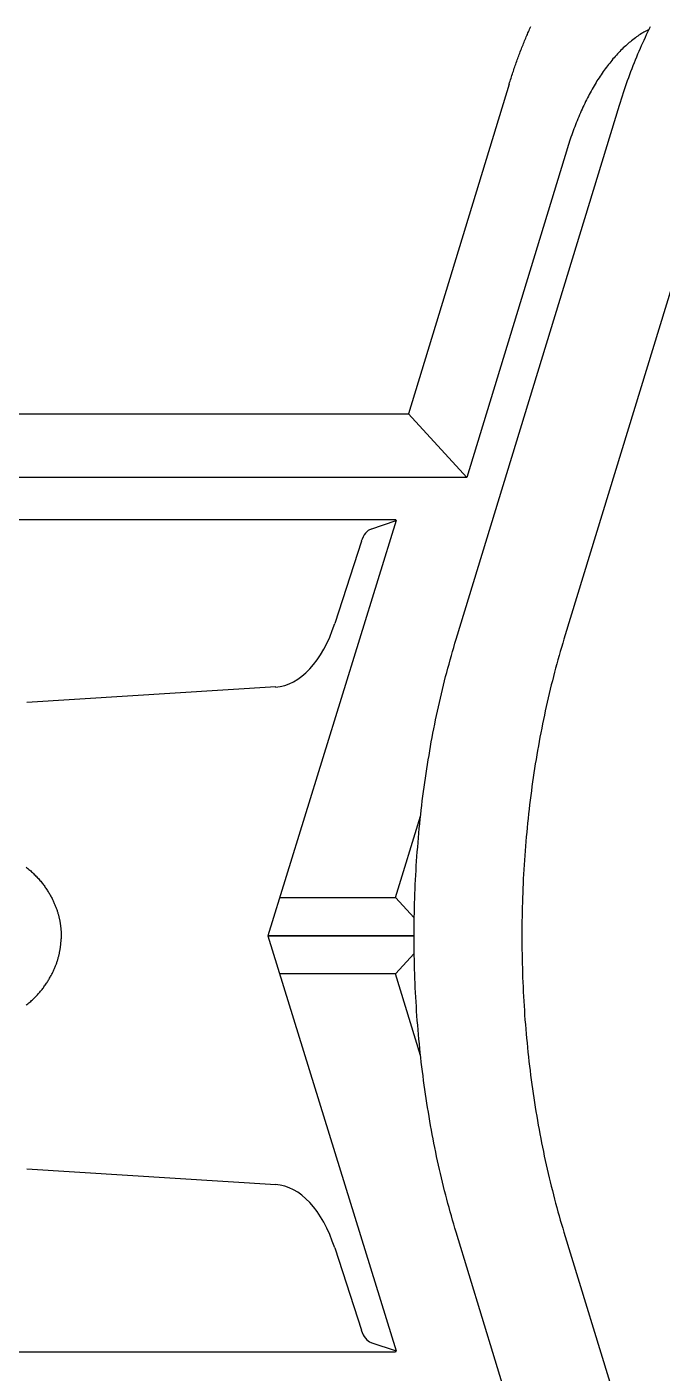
# Model space of a CAD drawing. Extents: x 1551 to 113148, y -1700 to 77018.
# Drawn here: x 14392.2 to 14467.2, y 22284.2 to 22443 of the extents above; entities that cross this region are included whole.
import ezdxf

# ---------------------------------------------------------------- set-up
doc = ezdxf.new("R2010")
doc.units = 0
doc.header["$LTSCALE"] = 500
doc.header["$MEASUREMENT"] = 0
doc.linetypes.add('CENTER', pattern=[3, 2.5, -0.25, 0, -0.25])
doc.layers.get('0').update_dxf_attribs({"linetype": 'CONTINUOUS'})

# ---------------------------------------------------------------- blocks, each defined once
blk = doc.blocks.new('platform_top')
at = {"linetype": 'Continuous'}
for p, q in [((-10362.59, 3591.67), (-10381.87, 3654.69)), ((-10369.15, 3654.69), (-10349.87, 3591.67)), ((-10342.78, 3605.66), (-10342.72, 3605.81)), ((-10327.62, 3556.68), (-10342.78, 3605.66)), ((-10339.81, 3604.68), (-10342.78, 3605.66)), ((-10342.72, 3605.81), (-10250.93, 3605.81)), ((-10335.53, 3593.52), (-10338.67, 3603.23)), ((-10299.19, 3584.2), (-10328.56, 3586.03)), ((-10345.66, 3570.8), (-10342.72, 3561.18)), ((-10342.72, 3561.18), (-10344.92, 3558.78)), ((-10342.72, 3561.18), (-10329.02, 3561.18)), ((-10327.62, 3556.68), (-10344.9, 3556.68)), ((-10344.9, 3556.68), (-10327.62, 3556.68)), ((-10342.78, 3507.69), (-10327.62, 3556.68)), ((-10342.72, 3552.18), (-10344.92, 3554.57)), ((-10342.72, 3552.18), (-10345.66, 3542.55)), ((-10329.02, 3552.18), (-10342.72, 3552.18)), ((-10328.56, 3527.32), (-10299.19, 3529.16)), ((-10381.87, 3458.66), (-10362.59, 3521.68)), ((-10349.87, 3521.68), (-10369.15, 3458.66)), ((-10338.67, 3510.13), (-10335.53, 3519.83)), ((-10339.81, 3508.68), (-10342.78, 3507.69)), ((-10342.78, 3507.69), (-10342.72, 3507.54)), ((-10250.93, 3507.54), (-10342.72, 3507.54)), ((-10363.01, 3463.68), (-10351.11, 3502.6)), ((-10351.11, 3502.6), (-10344.22, 3495.1)), ((-10351.11, 3502.6), (-10257.82, 3502.6)), ((-10356.13, 3456.18), (-10344.22, 3495.1)), ((-10250.94, 3495.1), (-10344.22, 3495.1))]:
    blk.add_line(p, q, dxfattribs=at)
for points in [[(-10362.59, 3521.68), (-10362.44, 3522.16), (-10362.3, 3522.64), (-10362.16, 3523.13), (-10362.02, 3523.62), (-10361.88, 3524.1), (-10361.75, 3524.59), (-10361.61, 3525.09), (-10361.48, 3525.58), (-10361.35, 3526.08), (-10361.22, 3526.58), (-10361.1, 3527.08), (-10360.98, 3527.58), (-10360.85, 3528.09), (-10360.74, 3528.59), (-10360.62, 3529.1), (-10360.5, 3529.61), (-10360.39, 3530.13), (-10360.28, 3530.64), (-10360.17, 3531.15), (-10360.07, 3531.67), (-10359.96, 3532.19), (-10359.86, 3532.71), (-10359.76, 3533.23), (-10359.67, 3533.75), (-10359.57, 3534.28), (-10359.48, 3534.8), (-10359.39, 3535.33), (-10359.3, 3535.86), (-10359.21, 3536.39), (-10359.13, 3536.92), (-10359.05, 3537.45), (-10358.97, 3537.99), (-10358.89, 3538.52), (-10358.81, 3539.06), (-10358.74, 3539.59), (-10358.67, 3540.13), (-10358.6, 3540.67), (-10358.54, 3541.21), (-10358.47, 3541.75), (-10358.41, 3542.3), (-10358.35, 3542.84), (-10358.3, 3543.38), (-10358.24, 3543.93), (-10358.19, 3544.47), (-10358.14, 3545.02), (-10358.09, 3545.57), (-10358.04, 3546.12), (-10358, 3546.67), (-10357.96, 3547.22), (-10357.92, 3547.77), (-10357.89, 3548.32), (-10357.85, 3548.87), (-10357.82, 3549.42), (-10357.79, 3549.97), (-10357.76, 3550.52), (-10357.74, 3551.08), (-10357.72, 3551.63), (-10357.7, 3552.18), (-10357.68, 3552.74), (-10357.66, 3553.29), (-10357.65, 3553.85), (-10357.64, 3554.4), (-10357.63, 3554.96), (-10357.63, 3555.51), (-10357.62, 3556.07), (-10357.62, 3556.62), (-10357.62, 3557.18), (-10357.62, 3557.73), (-10357.63, 3558.29), (-10357.64, 3558.84), (-10357.65, 3559.4), (-10357.66, 3559.95), (-10357.68, 3560.51), (-10357.69, 3561.06), (-10357.71, 3561.62), (-10357.73, 3562.17), (-10357.76, 3562.72), (-10357.79, 3563.28), (-10357.81, 3563.83), (-10357.85, 3564.38), (-10357.88, 3564.93), (-10357.92, 3565.49), (-10357.95, 3566.04), (-10357.99, 3566.59), (-10358.04, 3567.14), (-10358.08, 3567.69), (-10358.13, 3568.23), (-10358.18, 3568.78), (-10358.23, 3569.33), (-10358.29, 3569.88), (-10358.34, 3570.42), (-10358.4, 3570.97), (-10358.46, 3571.51), (-10358.53, 3572.05), (-10358.59, 3572.59), (-10358.66, 3573.14), (-10358.73, 3573.68), (-10358.8, 3574.21), (-10358.88, 3574.75), (-10358.96, 3575.29), (-10359.04, 3575.82), (-10359.12, 3576.36), (-10359.2, 3576.89), (-10359.29, 3577.42), (-10359.38, 3577.95), (-10359.47, 3578.48), (-10359.56, 3579.01), (-10359.65, 3579.54), (-10359.75, 3580.06), (-10359.85, 3580.59), (-10359.95, 3581.11), (-10360.06, 3581.63), (-10360.16, 3582.15), (-10360.27, 3582.67), (-10360.38, 3583.18), (-10360.5, 3583.7), (-10360.61, 3584.21), (-10360.73, 3584.72), (-10360.85, 3585.23), (-10360.97, 3585.73), (-10361.09, 3586.24), (-10361.22, 3586.74), (-10361.35, 3587.25), (-10361.47, 3587.75), (-10361.61, 3588.24), (-10361.74, 3588.74), (-10361.88, 3589.24), (-10362.02, 3589.73), (-10362.16, 3590.22), (-10362.3, 3590.71), (-10362.44, 3591.19), (-10362.59, 3591.67)], [(-10349.87, 3591.67), (-10349.72, 3591.19), (-10349.58, 3590.71), (-10349.44, 3590.22), (-10349.3, 3589.73), (-10349.16, 3589.25), (-10349.02, 3588.76), (-10348.89, 3588.26), (-10348.76, 3587.77), (-10348.63, 3587.27), (-10348.5, 3586.77), (-10348.38, 3586.27), (-10348.25, 3585.77), (-10348.13, 3585.26), (-10348.01, 3584.75), (-10347.9, 3584.25), (-10347.78, 3583.74), (-10347.67, 3583.22), (-10347.56, 3582.71), (-10347.45, 3582.2), (-10347.35, 3581.68), (-10347.24, 3581.16), (-10347.14, 3580.64), (-10347.04, 3580.12), (-10346.94, 3579.6), (-10346.85, 3579.07), (-10346.76, 3578.55), (-10346.67, 3578.02), (-10346.58, 3577.49), (-10346.49, 3576.96), (-10346.41, 3576.43), (-10346.33, 3575.9), (-10346.25, 3575.36), (-10346.17, 3574.83), (-10346.09, 3574.29), (-10346.02, 3573.76), (-10345.95, 3573.22), (-10345.88, 3572.68), (-10345.82, 3572.14), (-10345.75, 3571.6), (-10345.69, 3571.05), (-10345.63, 3570.51), (-10345.57, 3569.97), (-10345.52, 3569.42), (-10345.47, 3568.88), (-10345.42, 3568.33), (-10345.37, 3567.78), (-10345.32, 3567.23), (-10345.28, 3566.68), (-10345.24, 3566.13), (-10345.2, 3565.58), (-10345.17, 3565.03), (-10345.13, 3564.48), (-10345.1, 3563.93), (-10345.07, 3563.38), (-10345.04, 3562.83), (-10345.02, 3562.27), (-10345, 3561.72), (-10344.98, 3561.17), (-10344.96, 3560.61), (-10344.94, 3560.06), (-10344.93, 3559.5), (-10344.92, 3558.95), (-10344.91, 3558.39), (-10344.9, 3557.84), (-10344.9, 3557.28), (-10344.9, 3556.73), (-10344.9, 3556.17), (-10344.9, 3555.62), (-10344.91, 3555.06), (-10344.92, 3554.51), (-10344.93, 3553.95), (-10344.94, 3553.4), (-10344.96, 3552.84), (-10344.97, 3552.29), (-10344.99, 3551.73), (-10345.01, 3551.18), (-10345.04, 3550.63), (-10345.07, 3550.07), (-10345.09, 3549.52), (-10345.13, 3548.97), (-10345.16, 3548.42), (-10345.19, 3547.86), (-10345.23, 3547.31), (-10345.27, 3546.76), (-10345.32, 3546.21), (-10345.36, 3545.66), (-10345.41, 3545.12), (-10345.46, 3544.57), (-10345.51, 3544.02), (-10345.57, 3543.47), (-10345.62, 3542.93), (-10345.68, 3542.38), (-10345.74, 3541.84), (-10345.81, 3541.3), (-10345.87, 3540.76), (-10345.94, 3540.21), (-10346.01, 3539.67), (-10346.08, 3539.14), (-10346.16, 3538.6), (-10346.24, 3538.06), (-10346.31, 3537.53), (-10346.4, 3536.99), (-10346.48, 3536.46), (-10346.57, 3535.93), (-10346.66, 3535.4), (-10346.75, 3534.87), (-10346.84, 3534.34), (-10346.93, 3533.81), (-10347.03, 3533.29), (-10347.13, 3532.76), (-10347.23, 3532.24), (-10347.34, 3531.72), (-10347.44, 3531.2), (-10347.55, 3530.68), (-10347.66, 3530.17), (-10347.77, 3529.65), (-10347.89, 3529.14), (-10348.01, 3528.63), (-10348.13, 3528.12), (-10348.25, 3527.62), (-10348.37, 3527.11), (-10348.5, 3526.6), (-10348.62, 3526.1), (-10348.75, 3525.6), (-10348.89, 3525.11), (-10349.02, 3524.61), (-10349.16, 3524.11), (-10349.3, 3523.62), (-10349.44, 3523.13), (-10349.58, 3522.64), (-10349.72, 3522.16), (-10349.87, 3521.68)], [(-10299.19, 3564.8), (-10299.09, 3564.88)], [(-10299.19, 3564.8), (-10299.3, 3564.71), (-10299.41, 3564.61), (-10299.52, 3564.52), (-10299.63, 3564.42), (-10299.74, 3564.33), (-10299.85, 3564.23), (-10299.95, 3564.13), (-10300.06, 3564.03), (-10300.16, 3563.93), (-10300.25, 3563.83), (-10300.34, 3563.74), (-10300.44, 3563.63), (-10300.53, 3563.53), (-10300.62, 3563.43), (-10300.71, 3563.32), (-10300.8, 3563.22), (-10300.88, 3563.12), (-10300.97, 3563.01), (-10301.05, 3562.91), (-10301.13, 3562.81), (-10301.2, 3562.7), (-10301.28, 3562.6), (-10301.35, 3562.5), (-10301.42, 3562.39), (-10301.49, 3562.29), (-10301.56, 3562.19), (-10301.63, 3562.09), (-10301.69, 3561.99), (-10301.75, 3561.88), (-10301.81, 3561.78), (-10301.87, 3561.68), (-10301.93, 3561.58), (-10301.98, 3561.48), (-10302.04, 3561.38), (-10302.09, 3561.29), (-10302.14, 3561.19), (-10302.19, 3561.09), (-10302.24, 3560.99), (-10302.28, 3560.9), (-10302.33, 3560.8), (-10302.37, 3560.71), (-10302.41, 3560.61), (-10302.45, 3560.52), (-10302.49, 3560.42), (-10302.53, 3560.33), (-10302.57, 3560.24), (-10302.6, 3560.15), (-10302.64, 3560.06), (-10302.67, 3559.97), (-10302.7, 3559.88), (-10302.73, 3559.79), (-10302.76, 3559.7), (-10302.79, 3559.61), (-10302.82, 3559.52), (-10302.84, 3559.43), (-10302.87, 3559.34), (-10302.89, 3559.26), (-10302.92, 3559.17), (-10302.94, 3559.09), (-10302.96, 3559), (-10302.98, 3558.92), (-10303, 3558.83), (-10303.02, 3558.75), (-10303.04, 3558.66), (-10303.05, 3558.58), (-10303.07, 3558.5), (-10303.09, 3558.42), (-10303.1, 3558.33), (-10303.11, 3558.25), (-10303.13, 3558.17), (-10303.14, 3558.09), (-10303.15, 3558.01), (-10303.16, 3557.93), (-10303.17, 3557.85), (-10303.18, 3557.77), (-10303.19, 3557.69), (-10303.2, 3557.61), (-10303.2, 3557.53), (-10303.21, 3557.45), (-10303.22, 3557.37), (-10303.22, 3557.29), (-10303.23, 3557.21), (-10303.23, 3557.13), (-10303.23, 3557.05)], [(-10299.19, 3548.66), (-10299.3, 3548.75), (-10299.41, 3548.84), (-10299.53, 3548.94), (-10299.63, 3549.03), (-10299.74, 3549.13), (-10299.85, 3549.23), (-10299.95, 3549.33), (-10300.06, 3549.43), (-10300.16, 3549.53), (-10300.25, 3549.63), (-10300.35, 3549.73), (-10300.45, 3549.83), (-10300.54, 3549.93), (-10300.63, 3550.04), (-10300.72, 3550.14), (-10300.81, 3550.24), (-10300.89, 3550.35), (-10300.97, 3550.45), (-10301.05, 3550.55), (-10301.13, 3550.66), (-10301.21, 3550.76), (-10301.29, 3550.86), (-10301.36, 3550.97), (-10301.43, 3551.07), (-10301.5, 3551.17), (-10301.57, 3551.28), (-10301.63, 3551.38), (-10301.7, 3551.48), (-10301.76, 3551.58), (-10301.82, 3551.68), (-10301.88, 3551.78), (-10301.93, 3551.88), (-10301.99, 3551.98), (-10302.04, 3552.08), (-10302.1, 3552.18), (-10302.15, 3552.28), (-10302.19, 3552.38), (-10302.24, 3552.47), (-10302.29, 3552.57), (-10302.33, 3552.66), (-10302.38, 3552.76), (-10302.42, 3552.85), (-10302.46, 3552.95), (-10302.5, 3553.04), (-10302.53, 3553.14), (-10302.57, 3553.23), (-10302.61, 3553.32), (-10302.64, 3553.41), (-10302.67, 3553.5), (-10302.71, 3553.59), (-10302.74, 3553.68), (-10302.77, 3553.77), (-10302.79, 3553.86), (-10302.82, 3553.95), (-10302.85, 3554.04), (-10302.87, 3554.12), (-10302.9, 3554.21), (-10302.92, 3554.3), (-10302.94, 3554.38), (-10302.96, 3554.47), (-10302.98, 3554.55), (-10303, 3554.64), (-10303.02, 3554.72), (-10303.04, 3554.8), (-10303.06, 3554.89), (-10303.07, 3554.97), (-10303.09, 3555.05), (-10303.1, 3555.13), (-10303.12, 3555.22), (-10303.13, 3555.3), (-10303.14, 3555.38), (-10303.15, 3555.46), (-10303.16, 3555.54), (-10303.17, 3555.62), (-10303.18, 3555.7), (-10303.19, 3555.78), (-10303.2, 3555.86), (-10303.21, 3555.94), (-10303.21, 3556.02), (-10303.22, 3556.1), (-10303.22, 3556.18), (-10303.23, 3556.26), (-10303.23, 3556.34), (-10303.23, 3556.42), (-10303.24, 3556.5), (-10303.24, 3556.58), (-10303.24, 3556.66), (-10303.24, 3556.73), (-10303.24, 3556.81), (-10303.24, 3556.89), (-10303.24, 3556.97), (-10303.23, 3557.05)], [(-10299.09, 3548.58), (-10299.19, 3548.66)], [(-10372.64, 3449.71), (-10372.64, 3449.71), (-10372.49, 3449.79), (-10372.34, 3449.87), (-10372.19, 3449.95), (-10372.04, 3450.04), (-10371.89, 3450.13), (-10371.75, 3450.22), (-10371.6, 3450.32), (-10371.45, 3450.41), (-10371.31, 3450.51), (-10371.16, 3450.61), (-10371.02, 3450.72), (-10370.87, 3450.83), (-10370.73, 3450.94), (-10370.58, 3451.05), (-10370.44, 3451.17), (-10370.3, 3451.28), (-10370.16, 3451.4), (-10370.02, 3451.53), (-10369.88, 3451.65), (-10369.74, 3451.78), (-10369.6, 3451.91), (-10369.46, 3452.05), (-10369.32, 3452.18), (-10369.18, 3452.32), (-10369.05, 3452.47), (-10368.91, 3452.61), (-10368.78, 3452.76), (-10368.64, 3452.9), (-10368.51, 3453.06), (-10368.38, 3453.21), (-10368.25, 3453.37), (-10368.12, 3453.53), (-10367.99, 3453.69), (-10367.86, 3453.85), (-10367.73, 3454.02), (-10367.6, 3454.18), (-10367.47, 3454.36), (-10367.35, 3454.53), (-10367.22, 3454.7), (-10367.1, 3454.88), (-10366.98, 3455.06), (-10366.85, 3455.24), (-10366.73, 3455.43), (-10366.61, 3455.62), (-10366.49, 3455.8), (-10366.38, 3456), (-10366.26, 3456.19), (-10366.14, 3456.39), (-10366.03, 3456.58), (-10365.91, 3456.78), (-10365.8, 3456.99), (-10365.69, 3457.19), (-10365.58, 3457.4), (-10365.47, 3457.6), (-10365.36, 3457.81), (-10365.25, 3458.03), (-10365.14, 3458.24), (-10365.04, 3458.46), (-10364.93, 3458.68), (-10364.83, 3458.9), (-10364.73, 3459.12), (-10364.63, 3459.34), (-10364.53, 3459.57), (-10364.43, 3459.8), (-10364.33, 3460.03), (-10364.23, 3460.26), (-10364.14, 3460.49), (-10364.04, 3460.73), (-10363.95, 3460.96), (-10363.86, 3461.2), (-10363.77, 3461.44), (-10363.68, 3461.68), (-10363.59, 3461.93), (-10363.51, 3462.17), (-10363.42, 3462.42), (-10363.34, 3462.67), (-10363.25, 3462.92), (-10363.17, 3463.17), (-10363.09, 3463.42), (-10363.01, 3463.68)], [(-10369.15, 3458.66), (-10369.26, 3458.29), (-10369.38, 3457.92), (-10369.5, 3457.55), (-10369.62, 3457.18), (-10369.74, 3456.82), (-10369.86, 3456.46), (-10369.99, 3456.1), (-10370.11, 3455.74), (-10370.24, 3455.39), (-10370.37, 3455.03), (-10370.5, 3454.68), (-10370.64, 3454.33), (-10370.77, 3453.99), (-10370.91, 3453.64), (-10371.04, 3453.3), (-10371.18, 3452.96), (-10371.32, 3452.62), (-10371.46, 3452.29), (-10371.61, 3451.95), (-10371.75, 3451.62), (-10371.9, 3451.29), (-10372.05, 3450.97), (-10372.2, 3450.64), (-10372.35, 3450.32), (-10372.5, 3450), (-10372.66, 3449.68), (-10372.81, 3449.37)], [(-10356.13, 3456.18), (-10356.18, 3456), (-10356.24, 3455.83), (-10356.29, 3455.66), (-10356.34, 3455.49), (-10356.4, 3455.32), (-10356.45, 3455.15), (-10356.51, 3454.98), (-10356.56, 3454.81), (-10356.62, 3454.65), (-10356.68, 3454.48), (-10356.73, 3454.31), (-10356.79, 3454.15), (-10356.85, 3453.98), (-10356.91, 3453.81), (-10356.96, 3453.65), (-10357.02, 3453.48), (-10357.08, 3453.32), (-10357.14, 3453.16), (-10357.2, 3452.99), (-10357.26, 3452.83), (-10357.32, 3452.67), (-10357.38, 3452.51), (-10357.44, 3452.35), (-10357.51, 3452.18), (-10357.57, 3452.02), (-10357.63, 3451.87), (-10357.69, 3451.71), (-10357.76, 3451.55), (-10357.82, 3451.39), (-10357.88, 3451.23), (-10357.95, 3451.07), (-10358.01, 3450.92), (-10358.08, 3450.76), (-10358.14, 3450.61), (-10358.21, 3450.45), (-10358.28, 3450.3), (-10358.34, 3450.14), (-10358.41, 3449.99), (-10358.48, 3449.84), (-10358.54, 3449.68), (-10358.61, 3449.53), (-10358.68, 3449.38)]]:
    blk.add_lwpolyline(points, dxfattribs=at)
for centre, major_axis, start_param, end_param in [((-10340.12, 3601.73), (0, 3), -1.047202, -0.184264), ((-10328.26, 3601.02), (0, 15), -4.1888, -3.176498), ((-10328.26, 3512.33), (0, 15), 0.034907, 1.047197), ((-10340.12, 3511.63), (0, 3), -2.95733, -2.094402)]:
    blk.add_ellipse(centre, major_axis=major_axis, ratio=0.559534, start_param=start_param, end_param=end_param, dxfattribs=at)

msp = doc.modelspace()

# ---------------------------------------------------------------- block references
at = {"linetype": 'CENTER', "rotation": 180}
msp.add_blockref('platform_top', (4092.981, 25892.444), dxfattribs=at)

doc.saveas('drawing.dxf')
